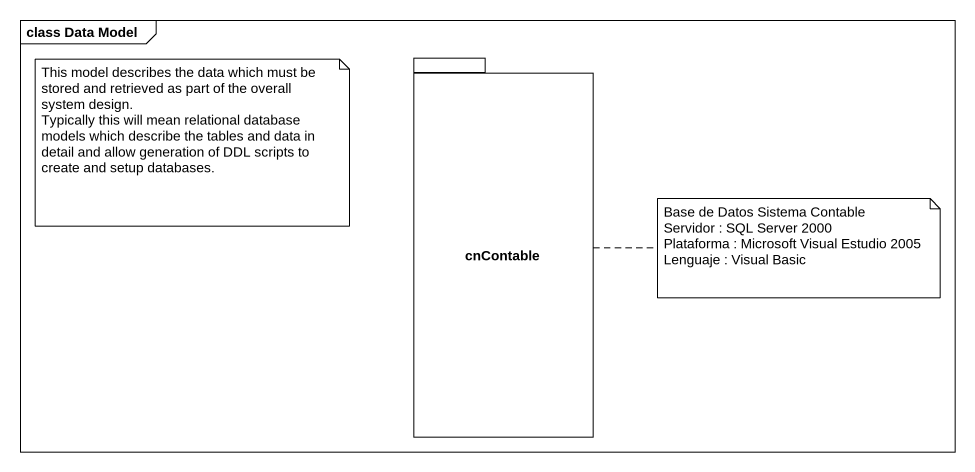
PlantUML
@startuml
mainframe class Data Model
package cnContable {
}
note as N1
  This model describes the data which must be stored and retrieved as part of the overall system design.
  Typically this will mean relational database models which describe the tables and data in detail and allow generation of DDL scripts to create and setup databases.
end note
note right of cnContable
  Base de Datos Sistema Contable
  Servidor : SQL Server 2000
  Plataforma : Microsoft Visual Estudio 2005
  Lenguaje : Visual Basic
end note
@enduml
